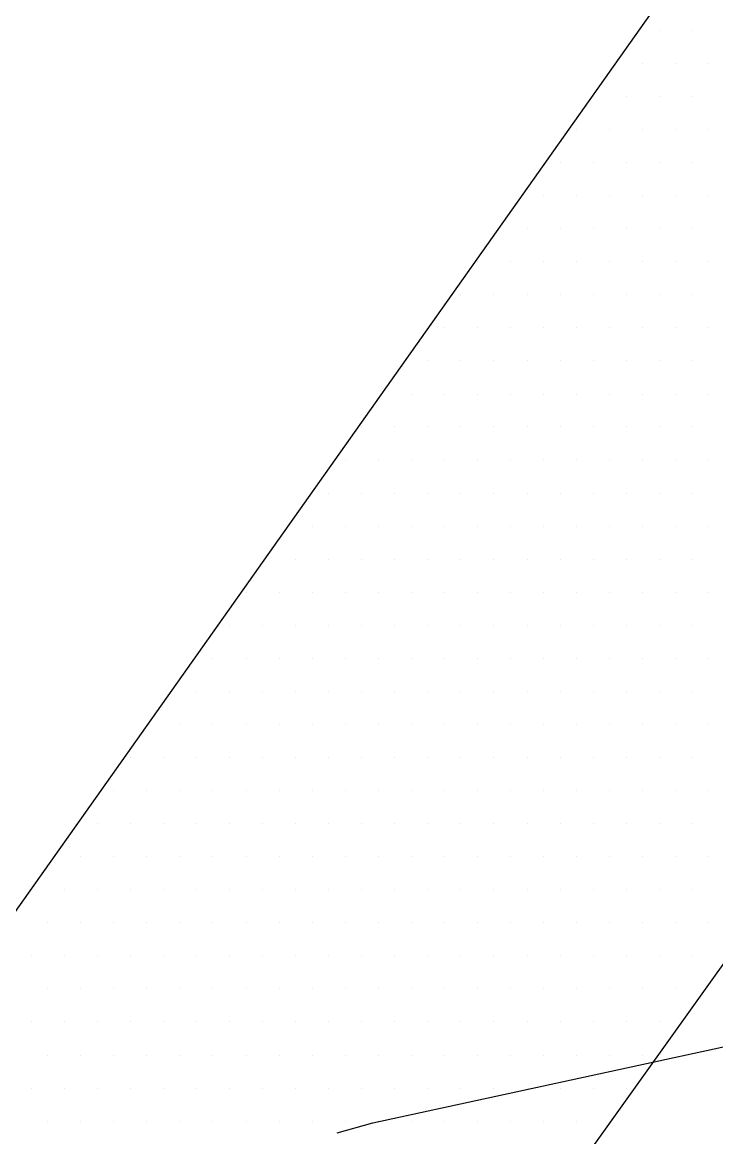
# Paper-space layout 'TOP_A1_00200_01-01-2017_MODELE' of a CAD drawing. Header units: metres. Extents: x 1274 to 2143, y 12 to 312.
# Drawn here: x 2044.824 to 2045.98, y 291.854 to 293.711 of the extents above; entities that cross this region are included whole.
import ezdxf

# ---------------------------------------------------------------- set-up
doc = ezdxf.new("R2010")
doc.units = ezdxf.units.M
doc.header["$LTSCALE"] = 2
doc.set_wipeout_variables(frame=1)
doc.linetypes.add('CACHEX2', pattern=[0.75, 0.5, -0.25])
for name, color, linetype in [('CARTOUCHE', 7, 'Continuous'), ('LOGO', 4, 'Continuous'), ('rosace', 7, 'Continuous')]:
    doc.layers.add(name, color=color, linetype=linetype)

# ---------------------------------------------------------------- blocks, each defined once
blk = doc.blocks.new('A$C715108E3')
at = {"layer": 'LOGO', "color": 131}
for p, q in [((-9.6649, 1.3466), (-9.6649, 1.3466)), ((-9.6072, 1.3466), (-9.6072, 1.3466)), ((-9.5157, 1.3466), (-9.5157, 1.3466)), ((-9.7297, 1.2549), (-9.7297, 1.2549)), ((-9.6535, 1.2549), (-9.6535, 1.2549)), ((-9.5614, 1.2549), (-9.5614, 1.2549)), ((-9.4696, 1.2549), (-9.4696, 1.2549)), ((-9.795, 1.1627), (-9.795, 1.1627)), ((-9.7912, 1.1627), (-9.7912, 1.1627)), ((-9.699, 1.1627), (-9.699, 1.1627)), ((-9.6072, 1.1627), (-9.6072, 1.1627)), ((-9.5157, 1.1627), (-9.5157, 1.1627)), ((-9.8594, 1.0713), (-9.8594, 1.0713)), ((-9.8366, 1.0713), (-9.8366, 1.0713)), ((-9.7447, 1.0713), (-9.7447, 1.0713)), ((-9.6535, 1.0713), (-9.6535, 1.0713)), ((-9.5614, 1.0713), (-9.5614, 1.0713)), ((-9.4696, 1.0713), (-9.4696, 1.0713)), ((-9.9247, 0.9798), (-9.9247, 0.9798)), ((-9.8823, 0.9798), (-9.8823, 0.9798)), ((-9.7912, 0.9798), (-9.7912, 0.9798)), ((-9.699, 0.9798), (-9.699, 0.9798)), ((-9.6072, 0.9798), (-9.6072, 0.9798)), ((-9.5157, 0.9798), (-9.5157, 0.9798)), ((-9.9897, 0.8872), (-9.9897, 0.8872)), ((-9.9284, 0.8872), (-9.9284, 0.8872)), ((-9.8366, 0.8872), (-9.8366, 0.8872)), ((-9.7447, 0.8872), (-9.7447, 0.8872)), ((-9.6535, 0.8872), (-9.6535, 0.8872)), ((-9.5614, 0.8872), (-9.5614, 0.8872)), ((-9.4696, 0.8872), (-9.4696, 0.8872)), ((-10.0543, 0.7961), (-10.0543, 0.7961)), ((-9.9743, 0.7961), (-9.9743, 0.7961)), ((-9.8823, 0.7961), (-9.8823, 0.7961)), ((-9.7912, 0.7961), (-9.7912, 0.7961)), ((-9.699, 0.7961), (-9.699, 0.7961)), ((-9.6072, 0.7961), (-9.6072, 0.7961)), ((-9.5157, 0.7961), (-9.5157, 0.7961)), ((-10.1194, 0.7047), (-10.1194, 0.7047)), ((-10.1119, 0.7047), (-10.1119, 0.7047)), ((-10.0199, 0.7047), (-10.0199, 0.7047)), ((-9.9284, 0.7047), (-9.9284, 0.7047)), ((-9.8366, 0.7047), (-9.8366, 0.7047)), ((-9.7447, 0.7047), (-9.7447, 0.7047)), ((-9.6535, 0.7047), (-9.6535, 0.7047)), ((-9.5614, 0.7047), (-9.5614, 0.7047)), ((-9.4696, 0.7047), (-9.4696, 0.7047)), ((-10.1842, 0.6123), (-10.1842, 0.6123)), ((-10.1576, 0.6123), (-10.1576, 0.6123)), ((-10.0663, 0.6123), (-10.0663, 0.6123)), ((-9.9743, 0.6123), (-9.9743, 0.6123)), ((-9.8823, 0.6123), (-9.8823, 0.6123)), ((-9.7912, 0.6123), (-9.7912, 0.6123)), ((-9.699, 0.6123), (-9.699, 0.6123)), ((-9.6072, 0.6123), (-9.6072, 0.6123)), ((-9.5157, 0.6123), (-9.5157, 0.6123)), ((-10.2496, 0.521), (-10.2496, 0.521)), ((-10.2035, 0.521), (-10.2035, 0.521)), ((-10.1119, 0.521), (-10.1119, 0.521)), ((-10.0199, 0.521), (-10.0199, 0.521)), ((-9.9284, 0.521), (-9.9284, 0.521)), ((-9.8366, 0.521), (-9.8366, 0.521)), ((-9.7447, 0.521), (-9.7447, 0.521)), ((-9.6535, 0.521), (-9.6535, 0.521)), ((-9.5614, 0.521), (-9.5614, 0.521)), ((-9.4696, 0.521), (-9.4696, 0.521)), ((-10.3141, 0.4296), (-10.3141, 0.4296)), ((-10.2496, 0.4296), (-10.2496, 0.4296)), ((-10.1576, 0.4296), (-10.1576, 0.4296)), ((-10.0663, 0.4296), (-10.0663, 0.4296)), ((-9.9743, 0.4296), (-9.9743, 0.4296)), ((-9.8823, 0.4296), (-9.8823, 0.4296)), ((-9.7912, 0.4296), (-9.7912, 0.4296)), ((-9.699, 0.4296), (-9.699, 0.4296)), ((-9.6072, 0.4296), (-9.6072, 0.4296)), ((-9.5157, 0.4296), (-9.5157, 0.4296)), ((-10.3793, 0.3372), (-10.3793, 0.3372)), ((-10.2952, 0.3372), (-10.2952, 0.3372)), ((-10.2035, 0.3372), (-10.2035, 0.3372)), ((-10.1119, 0.3372), (-10.1119, 0.3372)), ((-10.0199, 0.3372), (-10.0199, 0.3372)), ((-9.9284, 0.3372), (-9.9284, 0.3372)), ((-9.8366, 0.3372), (-9.8366, 0.3372)), ((-9.7447, 0.3372), (-9.7447, 0.3372)), ((-9.6535, 0.3372), (-9.6535, 0.3372)), ((-9.5614, 0.3372), (-9.5614, 0.3372)), ((-9.4696, 0.3372), (-9.4696, 0.3372)), ((-10.4442, 0.2459), (-10.4442, 0.2459)), ((-10.4327, 0.2459), (-10.4327, 0.2459)), ((-10.3413, 0.2459), (-10.3413, 0.2459)), ((-10.2496, 0.2459), (-10.2496, 0.2459)), ((-10.1576, 0.2459), (-10.1576, 0.2459)), ((-10.0663, 0.2459), (-10.0663, 0.2459)), ((-9.9743, 0.2459), (-9.9743, 0.2459)), ((-9.8823, 0.2459), (-9.8823, 0.2459)), ((-9.7912, 0.2459), (-9.7912, 0.2459)), ((-9.699, 0.2459), (-9.699, 0.2459)), ((-9.6072, 0.2459), (-9.6072, 0.2459)), ((-9.5157, 0.2459), (-9.5157, 0.2459)), ((-10.5086, 0.1544), (-10.5086, 0.1544)), ((-10.479, 0.1544), (-10.479, 0.1544)), ((-10.3868, 0.1544), (-10.3868, 0.1544)), ((-10.2952, 0.1544), (-10.2952, 0.1544)), ((-10.2035, 0.1544), (-10.2035, 0.1544)), ((-10.1119, 0.1544), (-10.1119, 0.1544)), ((-10.0199, 0.1544), (-10.0199, 0.1544)), ((-9.9284, 0.1544), (-9.9284, 0.1544)), ((-9.8366, 0.1544), (-9.8366, 0.1544)), ((-9.7447, 0.1544), (-9.7447, 0.1544)), ((-9.6535, 0.1544), (-9.6535, 0.1544)), ((-9.5614, 0.1544), (-9.5614, 0.1544)), ((-9.4696, 0.1544), (-9.4696, 0.1544)), ((-10.574, 0.0618), (-10.574, 0.0618)), ((-10.5244, 0.0618), (-10.5244, 0.0618)), ((-10.4327, 0.0618), (-10.4327, 0.0618)), ((-10.3413, 0.0618), (-10.3413, 0.0618)), ((-10.2496, 0.0618), (-10.2496, 0.0618)), ((-10.1576, 0.0618), (-10.1576, 0.0618)), ((-10.0663, 0.0618), (-10.0663, 0.0618)), ((-9.9743, 0.0618), (-9.9743, 0.0618)), ((-9.8823, 0.0618), (-9.8823, 0.0618)), ((-9.7912, 0.0618), (-9.7912, 0.0618)), ((-9.699, 0.0618), (-9.699, 0.0618)), ((-9.6072, 0.0618), (-9.6072, 0.0618)), ((-9.5157, 0.0618), (-9.5157, 0.0618)), ((-10.6389, -0.0294), (-10.6389, -0.0294)), ((-10.5705, -0.0294), (-10.5705, -0.0294)), ((-10.479, -0.0294), (-10.479, -0.0294)), ((-10.3868, -0.0294), (-10.3868, -0.0294)), ((-10.2952, -0.0294), (-10.2952, -0.0294)), ((-10.2035, -0.0294), (-10.2035, -0.0294)), ((-10.1119, -0.0294), (-10.1119, -0.0294)), ((-10.0199, -0.0294), (-10.0199, -0.0294)), ((-9.9284, -0.0294), (-9.9284, -0.0294)), ((-9.8366, -0.0294), (-9.8366, -0.0294)), ((-9.7447, -0.0294), (-9.7447, -0.0294)), ((-9.6535, -0.0294), (-9.6535, -0.0294)), ((-9.5614, -0.0294), (-9.5614, -0.0294)), ((-9.4696, -0.0294), (-9.4696, -0.0294)), ((-10.7041, -0.1218), (-10.7041, -0.1218)), ((-10.6164, -0.1218), (-10.6164, -0.1218)), ((-10.5244, -0.1218), (-10.5244, -0.1218)), ((-10.4327, -0.1218), (-10.4327, -0.1218)), ((-10.3413, -0.1218), (-10.3413, -0.1218)), ((-10.2496, -0.1218), (-10.2496, -0.1218)), ((-10.1576, -0.1218), (-10.1576, -0.1218)), ((-10.0663, -0.1218), (-10.0663, -0.1218)), ((-9.9743, -0.1218), (-9.9743, -0.1218)), ((-9.8823, -0.1218), (-9.8823, -0.1218)), ((-9.7912, -0.1218), (-9.7912, -0.1218)), ((-9.699, -0.1218), (-9.699, -0.1218)), ((-9.6072, -0.1218), (-9.6072, -0.1218)), ((-9.5157, -0.1218), (-9.5157, -0.1218)), ((-10.7688, -0.2131), (-10.7688, -0.2131)), ((-10.7541, -0.2131), (-10.7541, -0.2131)), ((-10.6621, -0.2131), (-10.6621, -0.2131)), ((-10.5705, -0.2131), (-10.5705, -0.2131)), ((-10.479, -0.2131), (-10.479, -0.2131)), ((-10.3868, -0.2131), (-10.3868, -0.2131)), ((-10.2952, -0.2131), (-10.2952, -0.2131)), ((-10.2035, -0.2131), (-10.2035, -0.2131)), ((-10.1119, -0.2131), (-10.1119, -0.2131)), ((-10.0199, -0.2131), (-10.0199, -0.2131)), ((-9.9284, -0.2131), (-9.9284, -0.2131)), ((-9.8366, -0.2131), (-9.8366, -0.2131)), ((-9.7447, -0.2131), (-9.7447, -0.2131)), ((-9.6535, -0.2131), (-9.6535, -0.2131)), ((-9.5614, -0.2131), (-9.5614, -0.2131)), ((-9.4696, -0.2131), (-9.4696, -0.2131)), ((-10.8336, -0.3047), (-10.8336, -0.3047)), ((-10.7997, -0.3047), (-10.7997, -0.3047)), ((-10.7084, -0.3047), (-10.7084, -0.3047)), ((-10.6164, -0.3047), (-10.6164, -0.3047)), ((-10.5244, -0.3047), (-10.5244, -0.3047)), ((-10.4327, -0.3047), (-10.4327, -0.3047)), ((-10.3413, -0.3047), (-10.3413, -0.3047)), ((-10.2496, -0.3047), (-10.2496, -0.3047)), ((-10.1576, -0.3047), (-10.1576, -0.3047)), ((-10.0663, -0.3047), (-10.0663, -0.3047)), ((-9.9743, -0.3047), (-9.9743, -0.3047)), ((-9.8823, -0.3047), (-9.8823, -0.3047)), ((-9.7912, -0.3047), (-9.7912, -0.3047)), ((-9.699, -0.3047), (-9.699, -0.3047)), ((-9.6072, -0.3047), (-9.6072, -0.3047)), ((-9.5157, -0.3047), (-9.5157, -0.3047)), ((-10.8988, -0.3969), (-10.8988, -0.3969)), ((-10.846, -0.3969), (-10.846, -0.3969)), ((-10.7541, -0.3969), (-10.7541, -0.3969)), ((-10.6621, -0.3969), (-10.6621, -0.3969)), ((-10.5705, -0.3969), (-10.5705, -0.3969)), ((-10.479, -0.3969), (-10.479, -0.3969)), ((-10.3868, -0.3969), (-10.3868, -0.3969)), ((-10.2952, -0.3969), (-10.2952, -0.3969)), ((-10.2035, -0.3969), (-10.2035, -0.3969)), ((-10.1119, -0.3969), (-10.1119, -0.3969)), ((-10.0199, -0.3969), (-10.0199, -0.3969)), ((-9.9284, -0.3969), (-9.9284, -0.3969)), ((-9.8366, -0.3969), (-9.8366, -0.3969)), ((-9.7447, -0.3969), (-9.7447, -0.3969)), ((-9.6535, -0.3969), (-9.6535, -0.3969)), ((-9.5614, -0.3969), (-9.5614, -0.3969)), ((-9.4696, -0.3969), (-9.4696, -0.3969)), ((-10.9633, -0.4884), (-10.9633, -0.4884)), ((-10.8917, -0.4884), (-10.8917, -0.4884)), ((-10.7997, -0.4884), (-10.7997, -0.4884)), ((-10.7084, -0.4884), (-10.7084, -0.4884)), ((-10.6164, -0.4884), (-10.6164, -0.4884)), ((-10.5244, -0.4884), (-10.5244, -0.4884)), ((-10.4327, -0.4884), (-10.4327, -0.4884)), ((-10.3413, -0.4884), (-10.3413, -0.4884)), ((-10.2496, -0.4884), (-10.2496, -0.4884)), ((-10.1576, -0.4884), (-10.1576, -0.4884)), ((-10.0663, -0.4884), (-10.0663, -0.4884)), ((-9.9743, -0.4884), (-9.9743, -0.4884)), ((-9.8823, -0.4884), (-9.8823, -0.4884)), ((-9.7912, -0.4884), (-9.7912, -0.4884)), ((-9.699, -0.4884), (-9.699, -0.4884)), ((-9.6072, -0.4884), (-9.6072, -0.4884)), ((-9.5157, -0.4884), (-9.5157, -0.4884)), ((-11.0289, -0.5799), (-11.0289, -0.5799)), ((-10.9374, -0.5799), (-10.9374, -0.5799)), ((-10.846, -0.5799), (-10.846, -0.5799)), ((-10.7541, -0.5799), (-10.7541, -0.5799)), ((-10.6621, -0.5799), (-10.6621, -0.5799)), ((-10.5705, -0.5799), (-10.5705, -0.5799)), ((-10.479, -0.5799), (-10.479, -0.5799)), ((-10.3868, -0.5799), (-10.3868, -0.5799)), ((-10.2952, -0.5799), (-10.2952, -0.5799)), ((-10.2035, -0.5799), (-10.2035, -0.5799)), ((-10.1119, -0.5799), (-10.1119, -0.5799)), ((-10.0199, -0.5799), (-10.0199, -0.5799)), ((-9.9284, -0.5799), (-9.9284, -0.5799)), ((-9.8366, -0.5799), (-9.8366, -0.5799)), ((-9.7447, -0.5799), (-9.7447, -0.5799)), ((-9.6535, -0.5799), (-9.6535, -0.5799)), ((-9.5614, -0.5799), (-9.5614, -0.5799)), ((-9.4696, -0.5799), (-9.4696, -0.5799)), ((-11.0934, -0.6724), (-11.0934, -0.6724)), ((-11.075, -0.6724), (-11.075, -0.6724)), ((-10.9835, -0.6724), (-10.9835, -0.6724)), ((-10.8917, -0.6724), (-10.8917, -0.6724)), ((-10.7997, -0.6724), (-10.7997, -0.6724)), ((-10.7084, -0.6724), (-10.7084, -0.6724)), ((-10.6164, -0.6724), (-10.6164, -0.6724)), ((-10.5244, -0.6724), (-10.5244, -0.6724)), ((-10.4327, -0.6724), (-10.4327, -0.6724)), ((-10.3413, -0.6724), (-10.3413, -0.6724)), ((-10.2496, -0.6724), (-10.2496, -0.6724)), ((-10.1576, -0.6724), (-10.1576, -0.6724)), ((-10.0663, -0.6724), (-10.0663, -0.6724)), ((-9.9743, -0.6724), (-9.9743, -0.6724)), ((-9.8823, -0.6724), (-9.8823, -0.6724)), ((-9.7912, -0.6724), (-9.7912, -0.6724)), ((-9.699, -0.6724), (-9.699, -0.6724)), ((-9.6072, -0.6724), (-9.6072, -0.6724)), ((-9.5157, -0.6724), (-9.5157, -0.6724)), ((-11.1582, -0.7635), (-11.1582, -0.7635)), ((-11.1211, -0.7635), (-11.1211, -0.7635)), ((-11.0293, -0.7635), (-11.0293, -0.7635)), ((-10.9374, -0.7635), (-10.9374, -0.7635)), ((-10.846, -0.7635), (-10.846, -0.7635)), ((-10.7541, -0.7635), (-10.7541, -0.7635)), ((-10.6621, -0.7635), (-10.6621, -0.7635)), ((-10.5705, -0.7635), (-10.5705, -0.7635)), ((-10.479, -0.7635), (-10.479, -0.7635)), ((-10.3868, -0.7635), (-10.3868, -0.7635)), ((-10.2952, -0.7635), (-10.2952, -0.7635)), ((-10.2035, -0.7635), (-10.2035, -0.7635)), ((-10.1119, -0.7635), (-10.1119, -0.7635)), ((-10.0199, -0.7635), (-10.0199, -0.7635)), ((-9.9284, -0.7635), (-9.9284, -0.7635)), ((-9.8366, -0.7635), (-9.8366, -0.7635)), ((-9.7447, -0.7635), (-9.7447, -0.7635)), ((-9.6535, -0.7635), (-9.6535, -0.7635)), ((-9.5614, -0.7635), (-9.5614, -0.7635)), ((-9.4696, -0.7635), (-9.4696, -0.7635)), ((-11.2234, -0.855), (-11.2234, -0.855)), ((-11.1668, -0.855), (-11.1668, -0.855)), ((-11.075, -0.855), (-11.075, -0.855)), ((-10.9835, -0.855), (-10.9835, -0.855)), ((-10.8917, -0.855), (-10.8917, -0.855)), ((-10.7997, -0.855), (-10.7997, -0.855)), ((-10.7084, -0.855), (-10.7084, -0.855)), ((-10.6164, -0.855), (-10.6164, -0.855)), ((-10.5244, -0.855), (-10.5244, -0.855)), ((-10.4327, -0.855), (-10.4327, -0.855)), ((-10.3413, -0.855), (-10.3413, -0.855)), ((-10.2496, -0.855), (-10.2496, -0.855)), ((-10.1576, -0.855), (-10.1576, -0.855)), ((-10.0663, -0.855), (-10.0663, -0.855)), ((-9.9743, -0.855), (-9.9743, -0.855)), ((-9.8823, -0.855), (-9.8823, -0.855)), ((-9.7912, -0.855), (-9.7912, -0.855)), ((-9.699, -0.855), (-9.699, -0.855)), ((-9.6072, -0.855), (-9.6072, -0.855)), ((-9.5157, -0.855), (-9.5157, -0.855)), ((-11.2881, -0.9474), (-11.2881, -0.9474)), ((-11.2126, -0.9474), (-11.2126, -0.9474)), ((-11.1211, -0.9474), (-11.1211, -0.9474)), ((-11.0293, -0.9474), (-11.0293, -0.9474)), ((-10.9374, -0.9474), (-10.9374, -0.9474)), ((-10.846, -0.9474), (-10.846, -0.9474)), ((-10.7541, -0.9474), (-10.7541, -0.9474)), ((-10.6621, -0.9474), (-10.6621, -0.9474)), ((-10.5705, -0.9474), (-10.5705, -0.9474)), ((-10.479, -0.9474), (-10.479, -0.9474)), ((-10.3868, -0.9474), (-10.3868, -0.9474)), ((-10.2952, -0.9474), (-10.2952, -0.9474)), ((-10.2035, -0.9474), (-10.2035, -0.9474)), ((-10.1119, -0.9474), (-10.1119, -0.9474)), ((-10.0199, -0.9474), (-10.0199, -0.9474)), ((-9.9284, -0.9474), (-9.9284, -0.9474)), ((-9.8366, -0.9474), (-9.8366, -0.9474)), ((-9.7447, -0.9474), (-9.7447, -0.9474)), ((-9.6535, -0.9474), (-9.6535, -0.9474)), ((-9.5614, -0.9474), (-9.5614, -0.9474)), ((-9.4696, -0.9474), (-9.4696, -0.9474)), ((-11.3535, -1.0386), (-11.3535, -1.0386)), ((-11.3501, -1.0386), (-11.3501, -1.0386)), ((-11.2587, -1.0386), (-11.2587, -1.0386)), ((-11.1668, -1.0386), (-11.1668, -1.0386)), ((-11.075, -1.0386), (-11.075, -1.0386)), ((-10.9835, -1.0386), (-10.9835, -1.0386)), ((-10.8917, -1.0386), (-10.8917, -1.0386)), ((-10.7997, -1.0386), (-10.7997, -1.0386)), ((-10.7084, -1.0386), (-10.7084, -1.0386)), ((-10.6164, -1.0386), (-10.6164, -1.0386)), ((-10.5244, -1.0386), (-10.5244, -1.0386)), ((-10.4327, -1.0386), (-10.4327, -1.0386)), ((-10.3413, -1.0386), (-10.3413, -1.0386)), ((-10.2496, -1.0386), (-10.2496, -1.0386)), ((-10.1576, -1.0386), (-10.1576, -1.0386)), ((-10.0663, -1.0386), (-10.0663, -1.0386)), ((-9.9743, -1.0386), (-9.9743, -1.0386)), ((-9.8823, -1.0386), (-9.8823, -1.0386)), ((-9.7912, -1.0386), (-9.7912, -1.0386)), ((-9.699, -1.0386), (-9.699, -1.0386)), ((-9.6072, -1.0386), (-9.6072, -1.0386)), ((-9.5157, -1.0386), (-9.5157, -1.0386)), ((-11.3044, -1.1301), (-11.3044, -1.1301)), ((-11.2126, -1.1301), (-11.2126, -1.1301)), ((-11.1211, -1.1301), (-11.1211, -1.1301)), ((-11.0293, -1.1301), (-11.0293, -1.1301)), ((-10.9374, -1.1301), (-10.9374, -1.1301)), ((-10.846, -1.1301), (-10.846, -1.1301)), ((-10.7541, -1.1301), (-10.7541, -1.1301)), ((-10.6621, -1.1301), (-10.6621, -1.1301)), ((-10.5705, -1.1301), (-10.5705, -1.1301)), ((-10.479, -1.1301), (-10.479, -1.1301)), ((-10.3868, -1.1301), (-10.3868, -1.1301)), ((-10.2952, -1.1301), (-10.2952, -1.1301)), ((-10.2035, -1.1301), (-10.2035, -1.1301)), ((-10.1119, -1.1301), (-10.1119, -1.1301)), ((-10.0199, -1.1301), (-10.0199, -1.1301)), ((-9.9284, -1.1301), (-9.9284, -1.1301)), ((-9.8366, -1.1301), (-9.8366, -1.1301)), ((-9.7447, -1.1301), (-9.7447, -1.1301)), ((-9.6535, -1.1301), (-9.6535, -1.1301)), ((-9.5614, -1.1301), (-9.5614, -1.1301)), ((-9.4696, -1.1301), (-9.4696, -1.1301)), ((-11.3501, -1.2223), (-11.3501, -1.2223)), ((-11.2587, -1.2223), (-11.2587, -1.2223)), ((-11.1668, -1.2223), (-11.1668, -1.2223)), ((-11.075, -1.2223), (-11.075, -1.2223)), ((-10.9835, -1.2223), (-10.9835, -1.2223)), ((-10.8917, -1.2223), (-10.8917, -1.2223)), ((-10.7997, -1.2223), (-10.7997, -1.2223)), ((-10.7084, -1.2223), (-10.7084, -1.2223)), ((-10.6164, -1.2223), (-10.6164, -1.2223)), ((-10.5244, -1.2223), (-10.5244, -1.2223)), ((-10.4327, -1.2223), (-10.4327, -1.2223)), ((-10.3413, -1.2223), (-10.3413, -1.2223)), ((-10.2496, -1.2223), (-10.2496, -1.2223)), ((-10.1576, -1.2223), (-10.1576, -1.2223)), ((-10.0663, -1.2223), (-10.0663, -1.2223)), ((-9.9743, -1.2223), (-9.9743, -1.2223)), ((-9.8823, -1.2223), (-9.8823, -1.2223)), ((-9.7912, -1.2223), (-9.7912, -1.2223)), ((-9.699, -1.2223), (-9.699, -1.2223)), ((-9.6072, -1.2223), (-9.6072, -1.2223)), ((-9.5157, -1.2223), (-9.5157, -1.2223)), ((-11.3044, -1.3138), (-11.3044, -1.3138)), ((-11.2126, -1.3138), (-11.2126, -1.3138)), ((-11.1211, -1.3138), (-11.1211, -1.3138)), ((-11.0293, -1.3138), (-11.0293, -1.3138)), ((-10.9374, -1.3138), (-10.9374, -1.3138)), ((-10.846, -1.3138), (-10.846, -1.3138)), ((-10.7541, -1.3138), (-10.7541, -1.3138)), ((-10.6621, -1.3138), (-10.6621, -1.3138)), ((-10.5705, -1.3138), (-10.5705, -1.3138)), ((-10.479, -1.3138), (-10.479, -1.3138)), ((-10.3868, -1.3138), (-10.3868, -1.3138)), ((-10.2952, -1.3138), (-10.2952, -1.3138)), ((-10.2035, -1.3138), (-10.2035, -1.3138)), ((-10.1119, -1.3138), (-10.1119, -1.3138)), ((-10.0199, -1.3138), (-10.0199, -1.3138)), ((-9.9284, -1.3138), (-9.9284, -1.3138)), ((-9.8366, -1.3138), (-9.8366, -1.3138)), ((-9.7447, -1.3138), (-9.7447, -1.3138)), ((-9.6535, -1.3138), (-9.6535, -1.3138)), ((-9.5614, -1.3138), (-9.5614, -1.3138)), ((-11.3501, -1.4052), (-11.3501, -1.4052)), ((-11.2587, -1.4052), (-11.2587, -1.4052)), ((-11.1668, -1.4052), (-11.1668, -1.4052)), ((-11.075, -1.4052), (-11.075, -1.4052)), ((-10.9835, -1.4052), (-10.9835, -1.4052)), ((-10.8917, -1.4052), (-10.8917, -1.4052)), ((-10.7997, -1.4052), (-10.7997, -1.4052)), ((-10.7084, -1.4052), (-10.7084, -1.4052)), ((-10.6164, -1.4052), (-10.6164, -1.4052)), ((-10.5244, -1.4052), (-10.5244, -1.4052)), ((-10.4327, -1.4052), (-10.4327, -1.4052)), ((-10.3413, -1.4052), (-10.3413, -1.4052)), ((-10.2496, -1.4052), (-10.2496, -1.4052)), ((-10.1576, -1.4052), (-10.1576, -1.4052)), ((-10.0663, -1.4052), (-10.0663, -1.4052)), ((-9.9743, -1.4052), (-9.9743, -1.4052)), ((-9.8823, -1.4052), (-9.8823, -1.4052)), ((-9.7912, -1.4052), (-9.7912, -1.4052)), ((-9.699, -1.4052), (-9.699, -1.4052)), ((-9.6072, -1.4052), (-9.6072, -1.4052)), ((-11.3044, -1.4974), (-11.3044, -1.4974)), ((-11.2126, -1.4974), (-11.2126, -1.4974)), ((-11.1211, -1.4974), (-11.1211, -1.4974)), ((-11.0293, -1.4974), (-11.0293, -1.4974)), ((-10.9374, -1.4974), (-10.9374, -1.4974)), ((-10.846, -1.4974), (-10.846, -1.4974)), ((-10.7541, -1.4974), (-10.7541, -1.4974)), ((-10.6621, -1.4974), (-10.6621, -1.4974)), ((-10.5705, -1.4974), (-10.5705, -1.4974)), ((-10.479, -1.4974), (-10.479, -1.4974)), ((-10.3868, -1.4974), (-10.3868, -1.4974)), ((-10.2952, -1.4974), (-10.2952, -1.4974)), ((-10.2035, -1.4974), (-10.2035, -1.4974)), ((-10.1119, -1.4974), (-10.1119, -1.4974)), ((-10.0199, -1.4974), (-10.0199, -1.4974)), ((-9.9284, -1.4974), (-9.9284, -1.4974)), ((-9.8366, -1.4974), (-9.8366, -1.4974)), ((-9.7447, -1.4974), (-9.7447, -1.4974)), ((-9.6535, -1.4974), (-9.6535, -1.4974)), ((-11.3501, -1.5889), (-11.3501, -1.5889)), ((-11.2587, -1.5889), (-11.2587, -1.5889)), ((-11.1668, -1.5889), (-11.1668, -1.5889)), ((-11.075, -1.5889), (-11.075, -1.5889)), ((-10.9835, -1.5889), (-10.9835, -1.5889)), ((-10.8917, -1.5889), (-10.8917, -1.5889)), ((-10.7997, -1.5889), (-10.7997, -1.5889)), ((-10.7084, -1.5889), (-10.7084, -1.5889)), ((-10.6164, -1.5889), (-10.6164, -1.5889)), ((-10.5244, -1.5889), (-10.5244, -1.5889)), ((-10.4327, -1.5889), (-10.4327, -1.5889)), ((-10.3413, -1.5889), (-10.3413, -1.5889)), ((-10.2496, -1.5889), (-10.2496, -1.5889)), ((-10.1576, -1.5889), (-10.1576, -1.5889)), ((-10.0663, -1.5889), (-10.0663, -1.5889)), ((-9.9743, -1.5889), (-9.9743, -1.5889)), ((-9.8823, -1.5889), (-9.8823, -1.5889)), ((-9.7912, -1.5889), (-9.7912, -1.5889)), ((-9.699, -1.5889), (-9.699, -1.5889)), ((-11.3044, -1.6803), (-11.3044, -1.6803)), ((-11.2126, -1.6803), (-11.2126, -1.6803)), ((-11.1211, -1.6803), (-11.1211, -1.6803)), ((-11.0293, -1.6803), (-11.0293, -1.6803)), ((-10.9374, -1.6803), (-10.9374, -1.6803)), ((-10.846, -1.6803), (-10.846, -1.6803)), ((-10.7541, -1.6803), (-10.7541, -1.6803)), ((-10.6621, -1.6803), (-10.6621, -1.6803)), ((-10.5705, -1.6803), (-10.5705, -1.6803)), ((-10.479, -1.6803), (-10.479, -1.6803)), ((-10.3868, -1.6803), (-10.3868, -1.6803)), ((-10.2952, -1.6803), (-10.2952, -1.6803)), ((-10.2035, -1.6803), (-10.2035, -1.6803)), ((-10.1119, -1.6803), (-10.1119, -1.6803)), ((-10.0199, -1.6803), (-10.0199, -1.6803)), ((-9.9284, -1.6803), (-9.9284, -1.6803)), ((-9.8366, -1.6803), (-9.8366, -1.6803)), ((-9.7447, -1.6803), (-9.7447, -1.6803))]:
    blk.add_line(p, q, dxfattribs=at)
blk.add_lwpolyline([(-17.4242, -1.4573), (-18.4152, -2.5691), (-18.6566, -2.9311), (-18.705, -3.0278), (-11.9873, -3.7284), (-11.0696, -3.3901), (-10.6346, -2.9311), (-6.8859, 2.3168), (-8.5773, 2.3168), (-9.0123, 2.2688), (-11.5252, -1.2823), (-12.7091, 1.3505), (-13.4102, 1.1331), (-14.1349, 0.795), (-14.1589, 0.6743), (-12.951, -2.0066)], close=True, dxfattribs=at)
blk = doc.blocks.new('A$C581E6685')
at = {"layer": 'rosace', "color": 32, "linetype": 'CACHEX2', "ltscale": 1.5}
blk.add_ellipse((-38.0538, 23.8138), major_axis=(-19.0311, -3.534), ratio=0.590567, dxfattribs=at)
at = {"layer": 'rosace', "color": 32}
blk.add_ellipse((-37.6144, 23.8499), major_axis=(-13.5768, -4.2839), ratio=0.791971, dxfattribs=at)
at = {"layer": 'CARTOUCHE'}
blk.add_blockref('A$C715108E3', (-31.6739, 36.3189), dxfattribs=at)
blk = doc.blocks.new('A$C4D68259D')
blk.add_wipeout([(0, 25.6223), (0.1652, 26.7367), (0.7383, 27.8861), (1.6708, 28.7909), (2.8466, 29.3316), (3.5435, 29.4509), (3.5435, 29.4509), (94.9287, 29.4623), (96.0552, 29.2902), (97.2167, 28.6987), (97.7035, 28.2661), (98.0951, 27.7798), (98.6162, 26.658), (98.7362, 26.0362), (98.7516, 25.8527), (98.7585, 3.8387), (98.5719, 2.6574), (98.0189, 1.5743), (97.5848, 1.0765), (97.1232, 0.6959), (95.9338, 0.1366), (95.4142, 0.0321), (95.1105, 0.0048), (3.7555, 0.0009), (2.7133, 0.169), (1.5147, 0.7841), (0.6714, 1.6707), (0.147, 2.7876), (0.0063, 3.6209)]).dxf.layer = 'CARTOUCHE'
at = {"layer": 'CARTOUCHE'}
blk.add_rational_spline([(0, 25.6223), (0, 14.7312), (0, 3.84), (0, 0), (3.84, 0), (49.3793, 0), (94.9185, 0), (98.7585, 0), (98.7585, 3.84), (98.7585, 14.7312), (98.7585, 25.6223), (98.7585, 29.4623), (94.9185, 29.4623), (49.3793, 29.4623), (3.84, 29.4623), (0, 29.4623), (0, 25.6223)], [1, 1, 1, 0.707106781187, 1, 1, 1, 0.707106781187, 1, 1, 1, 0.707106781187, 1, 1, 1, 0.707106781187, 1], degree=2, knots=[0, 0, 0, 1, 1, 2.570796, 2.570796, 3.570796, 3.570796, 5.141593, 5.141593, 6.141593, 6.141593, 7.712389, 7.712389, 8.712389, 8.712389, 10.283185, 10.283185, 10.283185], dxfattribs=at)
at = {"layer": 'CARTOUCHE', "xscale": 0.6, "yscale": 0.6, "zscale": 0.6}
blk.add_blockref('A$C581E6685', (37.2707, 1.3806), dxfattribs=at)

psp = doc.layouts.new('TOP_A1_00200_01-01-2017_MODELE')

# ---------------------------------------------------------------- block references
at = {"layer": 'rosace'}
psp.add_blockref('A$C4D68259D', (2033.3828, 269.7177), dxfattribs=at)

doc.saveas('drawing.dxf')
